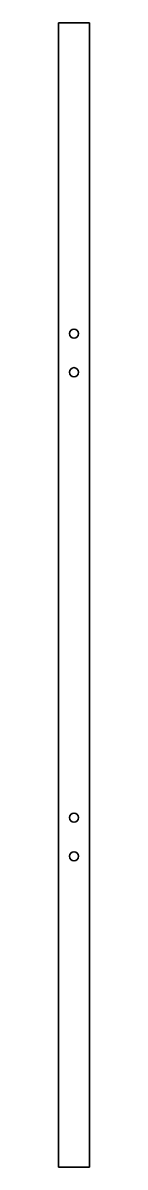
# Model space of a CAD drawing. Header units: millimetres. Extents: x 5 to 25, y -745 to -5.
import ezdxf

# ---------------------------------------------------------------- set-up
doc = ezdxf.new("R2010")
doc.units = ezdxf.units.MM
doc.header["$MEASUREMENT"] = 0
doc.layers.add('Layer 1', color=7, linetype='Continuous')

# ---------------------------------------------------------------- blocks, each defined once
blk = doc.blocks.new('block 2')
at = {"layer": 'Layer 1', "color": 250, "lineweight": 35, "true_color": 0x1c1c1b}
blk.add_lwpolyline([(24.88, -745.1), (4.88, -745.1), (4.88, -5.1), (24.88, -5.1), (24.88, -745.1)], dxfattribs=at)
for points in [[(17.88, -206.08), (17.88, -207.73), (16.54, -209.08), (14.88, -209.08), (13.22, -209.08), (11.88, -207.73), (11.88, -206.08), (11.88, -204.42), (13.22, -203.08), (14.88, -203.08), (16.54, -203.08), (17.88, -204.42), (17.88, -206.08)], [(17.88, -231.07), (17.88, -232.73), (16.54, -234.07), (14.88, -234.07), (13.22, -234.07), (11.88, -232.73), (11.88, -231.07), (11.88, -229.42), (13.22, -228.07), (14.88, -228.07), (16.54, -228.07), (17.88, -229.42), (17.88, -231.07)], [(17.88, -519.1), (17.88, -520.76), (16.54, -522.1), (14.88, -522.1), (13.22, -522.1), (11.88, -520.76), (11.88, -519.1), (11.88, -517.44), (13.22, -516.1), (14.88, -516.1), (16.54, -516.1), (17.88, -517.44), (17.88, -519.1)], [(17.88, -544.1), (17.88, -545.76), (16.54, -547.1), (14.88, -547.1), (13.22, -547.1), (11.88, -545.76), (11.88, -544.1), (11.88, -542.44), (13.22, -541.1), (14.88, -541.1), (16.54, -541.1), (17.88, -542.44), (17.88, -544.1)]]:
    blk.add_open_spline(points, degree=3, knots=[0, 0, 0, 0, 1, 1, 1, 2, 2, 2, 3, 3, 3, 4, 4, 4, 4], dxfattribs=at)

msp = doc.modelspace()

# ---------------------------------------------------------------- block references
at = {"layer": 'Layer 1'}
msp.add_blockref('block 2', (0, 0), dxfattribs=at)

doc.saveas('drawing.dxf')
